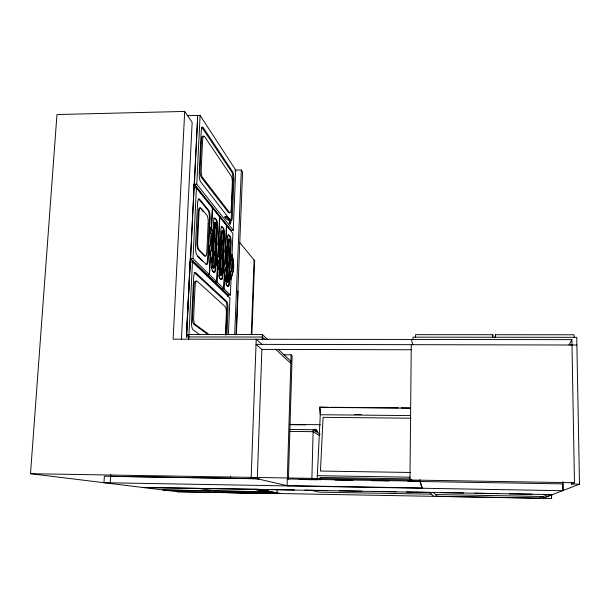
<?xml version="1.0" encoding="UTF-8"?>
<svg xmlns="http://www.w3.org/2000/svg" width="610" height="610" viewBox="0 0 610 610"><rect width="100%" height="100%" fill="white"/><g stroke="black" fill="none" stroke-linecap="round" stroke-linejoin="round"><path stroke-width="0.91" d="M420.137 479.559L420.122 481.458L422.303 488.236L419.825 481.176L287.31 478.964M411.651 479.475L411.636 481.366L562.542 483.89M412.985 339.061L413 337.17L576.74 337.33L579.5 484.18L542.709 498.309L552.263 494.573L142.351 487.413M415.555 337.17L415.578 334.661L492.834 334.715L492.849 337.246M411.277 344.635L409.958 480.009L411.636 481.366L407.861 481.298M225.387 249.604L225.387 252.631M230.473 277.664L230.908 271.13M224.434 264.481L224.678 264.74M217.465 257.077L217.511 256.696L217.671 257.084M311.573 490.455L319.564 492.148L431.361 494.169M311.847 479.864L313.166 429.73L289.338 429.463M224.206 264.618L223.847 273.082L224.183 269.216M225.258 247.477C225.799 245.578 224.465 254.195 225.189 252.281M230.138 279.128L230.252 279.746L230.816 271.358M231.724 256.848C232.067 248.964 230.893 262.575 231.541 259.463M209.779 248.949L209.817 245.517L209.291 254.866L209.55 252.624M211.014 229.756C211.212 221.499 210.114 236.619 210.763 232.883M216.702 265.129L216.832 265.785L217.45 256.955M218.319 243.748C219.165 230.405 217.595 247.706 218.235 244.412M317.116 480.154L320.311 414.167A5.086 0.694 -89.3 0 1 320.502 412.764M320.052 480.1L320.128 477.416L410.187 478.896M283.589 354.784L291.092 354.806L287.112 485.644L422.013 488M288.4 479.254L292.129 355.821L291.092 354.806M220.523 251.77L220.523 248.674M276.955 493.513L277.085 489.555M213.134 239.654L211.983 248.346L209.672 254.866L209.436 254.324L211.723 248.079L212.821 240.981L212.623 233.897L211.357 227.423L213.096 236.482M267.432 489.746L267.355 491.812L162.695 489.906M268.065 489.868L267.996 491.927L163.648 490.028M253.813 489.418L260.485 489.342M254.583 489.357L277.565 493.62L178.036 491.79L30.5 473.703L56.974 114.543L184.7 111.432L192.15 122.358L181.422 339.556M257.298 478.781L261.888 349.4L256.032 344.36L576.885 345.016M262.224 339.808L262.414 334.554L186.523 334.501L190.213 258.602L193.012 258.579L209.291 274.469L210.305 251.915M256.932 489.273L280.097 493.627M251.32 334.15L254.088 260.012L254.629 260.691L251.877 334.692M228.407 334.661L229.917 298L192.447 261.957L190.046 261.98M235.147 171.41L235.208 170.083L241.324 169.976L242.605 172.005L236.1 334.715M190.213 258.602L227.957 295.072L230.374 295.049L231.114 277.054M231.35 271.366L231.823 260.005M231.937 257.161L232.913 233.477L226.653 225.662L225.692 248.285M233.233 230.275L196.778 184.228L193.82 184.273L230.664 230.305L233.233 230.275L235.712 170.076L200.088 115.366L187.339 115.671M234.697 334.646L241.324 169.976M230.435 476.379L230.595 478.332M236.375 334.471L238.113 291M218.67 269.605L218.868 264.854M219.89 241.125L220.096 236.375M219.631 257.26L219.02 271.496A5.536 1.273 89.3 0 0 220.05 278.183L221.3 279.433A5.513 1.258 89.3 0 0 222.764 275.339L224.48 235.201A5.574 1.258 88.8 0 0 223.496 228.292L222.246 226.859A5.513 1.25 88.8 0 0 220.774 230.671L220.042 247.767M219.798 253.463L219.92 250.611M221.14 273.135L221.338 268.438M221.743 259.036L221.948 254.339M222.353 244.938L222.551 240.241M221.529 274.073L223.268 233.66A2.844 0.64 88.8 0 0 222.742 230.877A2.844 0.64 88.8 0 0 222.032 232.181L220.279 272.792A2.913 0.671 89.3 0 0 220.82 275.369A2.913 0.671 89.3 0 0 221.529 274.073L221.094 274.073M221.598 288.576L223.733 288.568L224.45 271.587M224.694 265.929L226.417 225.364L219.798 217.107L218.776 240.607M230.374 295.049L223.977 288.804L224.694 271.839M225.014 264.305L225.494 252.998M225.616 275.735L225.494 278.579A5.383 1.205 89.4 0 0 225.547 281.378M226.6 252.075L226.836 246.402M226.47 265.327L225.921 278.572A5.383 1.205 89.4 0 0 226.889 285.045L228.071 286.235A5.36 1.19 89.4 0 0 229.459 282.209L231.083 243.108A5.421 1.19 88.9 0 0 230.153 236.421L228.971 235.063A5.36 1.182 88.9 0 0 227.576 238.823L226.981 253.02M227.591 282.14A2.829 0.633 89.4 0 1 226.691 279.799L228.353 240.256A2.76 0.61 88.9 0 1 229.36 239.966M227.111 279.799L228.765 240.256A2.76 0.61 88.9 0 1 229.436 238.96A2.76 0.61 88.9 0 1 229.932 241.644L228.292 281.012A2.829 0.633 89.4 0 1 227.621 282.285A2.829 0.633 89.4 0 1 227.111 279.799L226.691 279.799M225.448 335.02L226.318 314.241A5.742 1.296 89.8 0 0 225.151 306.609L197.129 281.179A6.969 1.754 89.4 0 0 195.055 286.471L193.713 315.873A6.245 1.586 89.9 0 0 195.093 324.329L208.925 334.417M228.026 277.26L227.873 281.012L228.292 281.012M228.46 266.951L228.651 262.269M229.047 252.898L229.238 248.209M225.883 334.86L226.95 309.201A6.458 1.456 89.7 0 0 225.791 301.592L194.521 272.739A7.053 1.792 89.3 0 0 194.049 272.548M227.896 296.544L227.957 295.072M226.935 334.86L228.003 309.201A6.458 1.449 89.7 0 0 226.851 301.592L195.703 272.731A7.053 1.784 89.3 0 0 193.606 277.985L191.54 321.249A7.106 1.815 89.9 0 0 192.943 329.743L199.752 334.631M211.357 262.147L211.563 257.481M211.975 248.163L212.097 245.365M212.593 234.179L212.76 230.45M212.753 240.698L211.723 264.008A5.704 1.35 89.2 0 0 212.806 270.916L214.133 272.243A5.673 1.334 89.2 0 0 215.681 268.072L217.503 226.836A5.742 1.334 88.7 0 0 216.458 219.699L215.132 218.174A5.681 1.327 88.6 0 0 213.576 222.048L212.959 236.039M213.744 267.622A2.997 0.709 89.2 0 1 212.608 265.38L214.468 223.656A2.928 0.686 88.7 0 1 215.216 222.337M213.058 265.38L214.911 223.649A2.928 0.679 88.7 0 1 215.658 222.337A2.928 0.679 88.7 0 1 216.214 225.212L214.377 266.73A2.997 0.709 89.2 0 1 213.63 268.042A2.997 0.709 89.2 0 1 213.058 265.38L212.608 265.38M214.438 255.415L214.606 251.64M215.017 242.2L215.185 238.426M215.65 228.048L215.772 225.212A2.928 0.686 88.7 0 0 215.604 223.42M214.514 281.721L216.71 281.713L217.488 263.84M217.778 257.252L219.547 216.794L212.547 208.056L211.571 229.65M223.733 288.568L216.969 281.965L217.747 264.107M218.037 257.527L218.693 242.49M220.919 274.942A2.913 0.671 89.3 0 1 219.852 272.792L221.605 232.189A2.844 0.648 88.8 0 1 222.566 231.472M210.602 245.334L211.151 233.119M211.319 229.36L212.295 207.743L196.405 187.918L193.637 187.956L193.82 184.273M216.71 281.713L209.543 274.721L210.557 252.182M210.892 244.671L211.357 234.347M193.012 258.579L196.405 187.918M196.778 184.228L200.088 115.366M178.036 491.79L178.951 491.729M186.607 336.949L190.244 261.972M194.041 187.949L190.61 258.602L228.308 295.072M197.747 115.427L194.407 184.266L231.175 230.298M188.703 339.709L192.447 261.957M184.7 111.432L173.126 339.16L571.898 339.648L574.46 482.739L571.364 484.043L571.334 482.144M197.632 117.692L186.408 336.949L262.323 337.025L265.106 339.595M110.197 482.823L110.707 474.42M217.069 263.604L217.206 257.092M227.256 261.721L227.256 254.225M220.492 252.555L219.432 259.448L217.206 265.785L219.188 259.197L220.248 252.296L220.05 245.403L218.807 239.097L219.791 242.856M233.096 266.875L232.944 262.163M212.44 240.935L212.585 239.608M492.598 336.59L492.834 334.715M495.038 337.536L495.434 334.715L574.048 334.776L574.101 337.33M227.187 262.483L226.371 266.913L224.213 273.082L226.135 266.677L227.156 259.952L226.958 253.242L225.738 247.103L227.187 253.493M219.615 253.47L219.867 252.235M230.618 222.688L230.786 222.131M226.196 262.224L226.539 261.095M314.821 430.919L315.69 429.73L316.498 430.95M231.769 259.7L231.327 259.334M218.487 244.679L218.006 244.274M230.039 224.083L228.979 222.818M226.386 219.226L224.61 217.007M568.947 345.001L571.898 339.648M225.006 263.84L226.684 258.388L225.669 252.936M231.373 270.733L232.875 266.646L232.41 260.943M218.029 256.284C220.05 253.005 220.423 248.583 218.731 245.09M218.273 256.543L218.807 255.666M313.753 430.675C314.119 427.526 318.397 430.675 316.872 431.293M210.534 245.09C212.615 241.72 213.012 237.168 211.266 233.577M313.22 430.141L314.615 429.204M230.359 224.076C232.097 220.95 227.248 218.022 224.869 216.756C225.685 214.972 230.755 219.425 230.809 221.537M229.581 221.636L229.764 220.08M229.543 222.574L229.726 221.018L227.225 219.47M539.095 498.24L548.176 494.496L552.263 494.771M551.707 494.718L551.486 498.568L551.432 494.779M316.59 431.415L315.782 431.415M207.934 490.829L210.122 490.768M570.464 344.963L571.989 344.924M214.468 223.656L214.911 223.649M215.772 225.212L216.214 225.212M221.605 232.189L222.032 232.181M222.841 233.66L223.268 233.66M228.353 240.256L228.765 240.256M229.512 241.651L229.932 241.644M214.377 266.73L213.935 266.738A2.997 0.709 89.2 0 1 213.851 267.226M219.852 272.792L220.279 272.792M207.026 274.485L209.291 274.469M207.286 274.729L209.543 274.721M214.773 281.972L216.969 281.965M221.842 288.812L223.977 288.804M261.888 349.4L410.98 349.759M410.614 415.585L320.281 414.724L319.823 407.083L328.363 407.251M331.2 407.282L398.33 407.869M401.166 407.892L410.621 407.976M319.8 407.381L410.606 408.174M354.532 414.495L361.189 414.556M411.094 418.208L323.087 417.339L320.463 471.05L410.347 472.468M289.887 424.385L320.349 424.705M290.444 424.705L305.686 424.865M289.674 431.4L313.113 431.674L319.381 435.532M316.529 431.605L317.337 431.621L315.774 431.598M317.246 475.67L409.958 477.18M30.5 473.703L574.46 482.739M258.907 478.758L110.593 476.318M259.113 478.804L104.363 476.212L103.967 482.708L562.748 490.699M298.999 479.475L316.033 479.757M334.966 480.078L352.954 480.383M371.894 480.695L388.928 480.985M571.364 484.043L579.5 484.18M270.893 489.525L294.546 489.952M304.954 490.135L327.722 490.547M339.122 490.745L361.913 491.157M373.312 491.363L396.103 491.767M406.55 491.957L429.341 492.369L433.74 496.311M440.755 492.567L463.57 492.979M474.976 493.185L497.791 493.589M509.205 493.795L532.019 494.207M543.426 494.413L548.176 494.496M143.495 487.558L257.649 489.289L280.981 493.505M435.426 494.535L543.335 496.494M437.187 496.288L539.293 498.156M177.121 491.675L551.76 498.477M198.677 488.427L216.398 490.989M227.606 492.605L277.565 493.444L253.821 489.22M288.385 485.934L251.175 477.371L256.215 339.259L262.064 344.444M314.844 429.722L315.66 430.934M314.966 429.272L315.637 429.775M313.166 429.73L320.174 434.137M186.523 334.501L189.618 336.613M208.185 334.692L193.904 324.329A6.245 1.594 89.9 0 1 192.516 315.873L193.866 286.479A6.969 1.761 89.4 0 1 195.947 281.187M275.537 349.225L290.825 363.346M262.414 334.554L267.973 339.755M278.389 349.507L290.894 361.212M433.458 492.567L437.271 496.372M197.625 256.436L202.268 261.088M214.689 218.182L216.016 219.707A5.734 1.334 88.7 0 1 217.061 226.844L215.246 268.08A5.673 1.334 89.2 0 1 213.691 272.251L212.364 270.924A5.704 1.35 89.2 0 1 212.028 270.382M201.529 209.665L203.244 211.7M239.6 242.353L254.736 260.821M232.013 260.104L232.639 261.179M218.975 245.35L219.394 246.234M211.533 233.866L211.96 234.766M226.318 254.042L226.63 255.049M411.331 339.45L412.932 344.719M219.714 247.263L219.928 248.422M212.295 235.826L212.608 238.289M219.951 243.527L220.431 247.157M319.853 407.137L320.311 414.167M563.198 481.938L563.335 490.47M562.603 481.946L562.649 490.737M495.434 334.715L495.442 337.254M206.043 264.61A7.145 1.738 89 0 0 207.606 259.219L209.405 219.036A6.992 1.677 88.5 0 0 208.063 210.381L198.952 199.264A7.267 1.799 88.3 0 0 198.479 198.944M205.128 256.025A6.344 1.548 88.9 0 1 204.19 255.704L198.456 249.818A6.496 1.617 88.8 0 1 196.977 240.797L198.288 213.164A6.634 1.639 88.4 0 1 200.393 208.307M213.691 218.654A5.681 1.327 88.6 0 1 214.003 218.113M211.487 268.347A5.704 1.35 89.2 0 1 211.327 266.974M221.163 226.821A5.513 1.258 88.8 0 1 221.819 226.867L223.069 228.3A5.574 1.258 88.8 0 1 224.053 235.201L222.337 275.339A5.513 1.266 89.3 0 1 220.866 279.441L219.615 278.183A5.536 1.273 89.3 0 1 219.295 277.672M219.013 276.826A5.536 1.273 89.3 0 1 218.792 275.705M227.256 237.534A5.36 1.19 88.9 0 1 227.423 236.421M227.934 235.048A5.36 1.19 88.9 0 1 228.552 235.071L229.734 236.428A5.421 1.197 88.9 0 1 230.671 243.108L229.04 282.209A5.353 1.197 89.4 0 1 227.652 286.235L226.47 285.045A5.383 1.205 89.4 0 1 225.898 283.749M230.435 220.759A6.39 1.403 88.6 0 0 231.342 216.359L232.86 180.034A6.374 1.373 88.2 0 0 231.754 171.989L202.017 127.581A6.984 1.677 87.4 0 0 201.575 127.154M203.153 136.282A6.893 1.647 87.5 0 0 201.399 140.635L200.126 168.589A6.153 1.494 87.9 0 0 201.437 177.548L228.575 212.73A6.885 1.51 88.5 0 0 229.299 212.684M233.538 264.725L232.936 271.366L230.603 279.746L232.707 273.73L233.691 267.18L233.485 260.645L232.021 254.431L233.538 264.725M232.28 184.067L231.266 208.422A6.885 1.51 88.5 0 1 229.619 212.715L202.596 177.525A6.153 1.487 87.9 0 1 201.285 168.566L202.558 140.613A6.893 1.639 87.5 0 1 204.525 136.526L231.167 175.985A5.665 1.228 88.2 0 1 232.28 184.067M233.889 180.019L232.379 216.352A6.39 1.395 88.6 0 1 230.755 220.675L200.56 181.681A7 1.7 87.9 0 1 199.226 172.668L201.186 131.592A6.984 1.67 87.4 0 1 203.176 127.551L232.784 171.974A6.374 1.373 88.2 0 1 233.889 180.019M210.076 219.028L208.285 259.212A7.145 1.731 89 0 1 206.271 264.397L197.007 255.102A7.404 1.853 88.9 0 1 195.505 246.043L197.541 204.06A7.267 1.792 88.3 0 1 199.653 199.256L208.742 210.374A6.992 1.67 88.5 0 1 210.076 219.028M208.132 223.786L206.904 250.55A6.344 1.54 88.9 0 1 204.876 255.697L199.165 249.81A6.496 1.617 88.8 0 1 197.686 240.79L198.997 213.149A6.634 1.632 88.4 0 1 201.087 208.3L206.775 215.086A6.214 1.494 88.5 0 1 208.132 223.786"/></g></svg>
